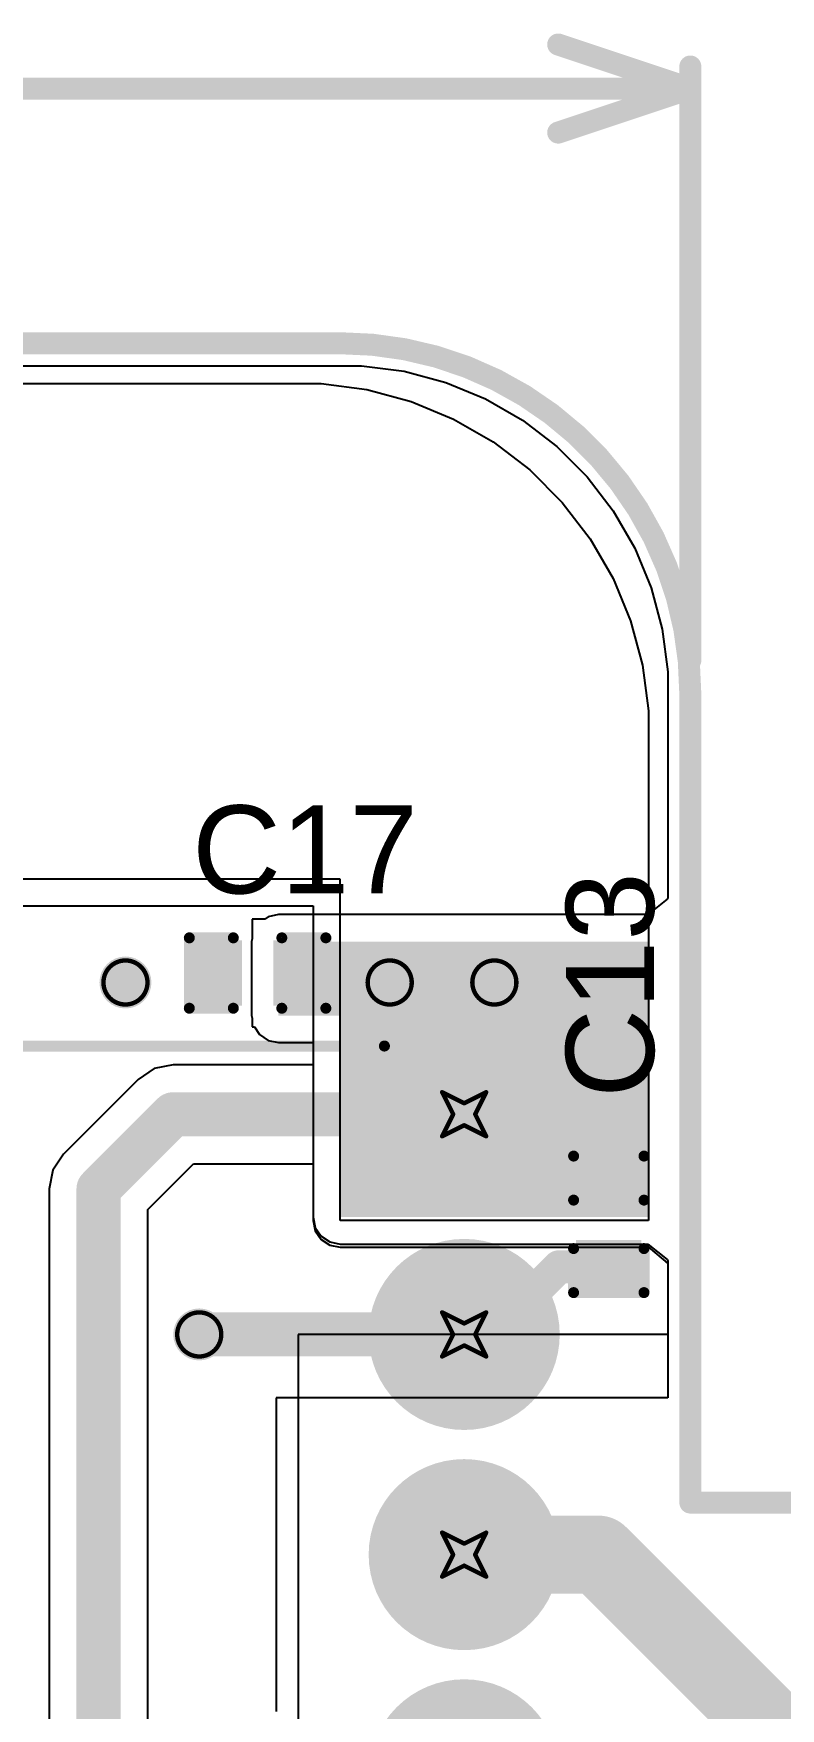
# Model space of a CAD drawing. Header units: inches. Extents: x -1 to 327, y 8 to 89.
# Drawn here: x 91.31 to 99.92, y 26.91 to 46.23 of the extents above; entities that cross this region are included whole.
import ezdxf

# ---------------------------------------------------------------- set-up
doc = ezdxf.new("R2010")
doc.units = ezdxf.units.IN
for name, color, linetype in [('Board Outline', 216, 'Continuous'), ('Bottom Layer', 5, 'Continuous'), ('Bottom Solder', 6, 'Continuous'), ('Dimension', 6, 'Continuous'), ('Drill Drawing', 1, 'Continuous'), ('Multi-Layer', 9, 'Continuous'), ('Pad Holes', 156, 'Continuous'), ('Top Layer', 1, 'Continuous'), ('Top Overlay', 2, 'Continuous'), ('Top Paste', 8, 'Continuous'), ('Top Solder', 216, 'Continuous'), ('Via Holes', 16, 'Continuous')]:
    doc.layers.add(name, color=color, linetype=linetype)
doc.styles.add('Arial', font='', dxfattribs={"height": 0.2})
doc.styles.get('Arial').set_extended_font_data('Arial')

# ---------------------------------------------------------------- blocks, each defined once
blk = doc.blocks.new('____0402_7')
at = {"layer": 'Top Layer'}
for points in [[(-0.699, -0.318), (-0.699, 0.318), (-0.241, 0.318), (-0.241, -0.318)], [(0.241, -0.318), (0.241, 0.318), (0.699, 0.318), (0.699, -0.318)]]:
    blk.add_hatch(color=1, dxfattribs=at).paths.add_polyline_path(points)
at = {"layer": 'Top Paste'}
for points in [[(-0.699, -0.318), (-0.699, 0.318), (-0.241, 0.318), (-0.241, -0.318)], [(0.241, -0.318), (0.241, 0.318), (0.699, 0.318), (0.699, -0.318)]]:
    blk.add_hatch(color=8, dxfattribs=at).paths.add_polyline_path(points)
at = {"layer": 'Top Solder'}
for points in [[(-0.758, -0.377), (-0.758, 0.377), (-0.181, 0.377), (-0.181, -0.377)], [(0.181, -0.377), (0.181, 0.377), (0.758, 0.377), (0.758, -0.377)]]:
    blk.add_hatch(color=216, dxfattribs=at).paths.add_polyline_path(points)
at = {"layer": 'Top Overlay'}
for points in [[(-0.787, -0.406, 0.127, 0.127, 0), (-0.787, 0.406, 0.127, 0.127, 0)], [(-0.787, 0.406, 0.127, 0.127, 0), (-0.279, 0.406, 0.127, 0.127, 0)], [(0.279, 0.406, 0.127, 0.127, 0), (0.787, 0.406, 0.127, 0.127, 0)], [(0.787, -0.406, 0.127, 0.127, 0), (0.787, 0.406, 0.127, 0.127, 0)], [(-0.787, -0.406, 0.127, 0.127, 0), (-0.279, -0.406, 0.127, 0.127, 0)], [(0.279, -0.406, 0.127, 0.127, 0), (0.787, -0.406, 0.127, 0.127, 0)]]:
    blk.add_lwpolyline(points, format="xyseb", dxfattribs=at)
for points in [[(-0.819, 0.406, 0.0635, 0.0635, 1), (-0.756, 0.406, 0.0635, 0.0635, 1)], [(-0.819, 0.406, 0.0635, 0.0635, 1), (-0.756, 0.406, 0.0635, 0.0635, 1)], [(-0.311, 0.406, 0.0635, 0.0635, 1), (-0.248, 0.406, 0.0635, 0.0635, 1)], [(0.248, 0.406, 0.0635, 0.0635, 1), (0.311, 0.406, 0.0635, 0.0635, 1)], [(0.756, 0.406, 0.0635, 0.0635, 1), (0.819, 0.406, 0.0635, 0.0635, 1)], [(0.756, 0.406, 0.0635, 0.0635, 1), (0.819, 0.406, 0.0635, 0.0635, 1)], [(-0.819, -0.406, 0.0635, 0.0635, 1), (-0.756, -0.406, 0.0635, 0.0635, 1)], [(-0.819, -0.406, 0.0635, 0.0635, 1), (-0.756, -0.406, 0.0635, 0.0635, 1)], [(-0.311, -0.406, 0.0635, 0.0635, 1), (-0.248, -0.406, 0.0635, 0.0635, 1)], [(0.248, -0.406, 0.0635, 0.0635, 1), (0.311, -0.406, 0.0635, 0.0635, 1)], [(0.756, -0.406, 0.0635, 0.0635, 1), (0.819, -0.406, 0.0635, 0.0635, 1)], [(0.756, -0.406, 0.0635, 0.0635, 1), (0.819, -0.406, 0.0635, 0.0635, 1)]]:
    blk.add_lwpolyline(points, format="xyseb", close=True, dxfattribs=at)
blk = doc.blocks.new('DIP_16_22')
at = {"layer": 'Bottom Layer'}
h = blk.add_hatch(color=5, dxfattribs=at)
edge = h.paths.add_edge_path()
edge.add_arc((3.97, 8.89), 1, 0, 360)
h = blk.add_hatch(color=5, dxfattribs=at)
edge = h.paths.add_edge_path()
edge.add_arc((3.97, 6.35), 1, 0, 360)
h = blk.add_hatch(color=5, dxfattribs=at)
edge = h.paths.add_edge_path()
edge.add_arc((3.97, 3.81), 1, 0, 360)
h = blk.add_hatch(color=5, dxfattribs=at)
edge = h.paths.add_edge_path()
edge.add_arc((3.97, 1.27), 1, 0, 360)
at = {"layer": 'Bottom Solder'}
h = blk.add_hatch(color=6, dxfattribs=at)
edge = h.paths.add_edge_path()
edge.add_arc((3.97, 8.89), 1.102, 0, 360)
h = blk.add_hatch(color=6, dxfattribs=at)
edge = h.paths.add_edge_path()
edge.add_arc((3.97, 6.35), 1.102, 0, 360)
h = blk.add_hatch(color=6, dxfattribs=at)
edge = h.paths.add_edge_path()
edge.add_arc((3.97, 3.81), 1.102, 0, 360)
h = blk.add_hatch(color=6, dxfattribs=at)
edge = h.paths.add_edge_path()
edge.add_arc((3.97, 1.27), 1.102, 0, 360)
at = {"layer": 'Multi-Layer'}
h = blk.add_hatch(color=9, dxfattribs=at)
edge = h.paths.add_edge_path()
edge.add_arc((3.97, 8.89), 1, 0, 360)
h = blk.add_hatch(color=9, dxfattribs=at)
edge = h.paths.add_edge_path()
edge.add_arc((3.97, 6.35), 1, 0, 360)
h = blk.add_hatch(color=9, dxfattribs=at)
edge = h.paths.add_edge_path()
edge.add_arc((3.97, 3.81), 1, 0, 360)
h = blk.add_hatch(color=9, dxfattribs=at)
edge = h.paths.add_edge_path()
edge.add_arc((3.97, 1.27), 1, 0, 360)
at = {"layer": 'Pad Holes'}
h = blk.add_hatch(color=7, dxfattribs=at)
edge = h.paths.add_edge_path()
edge.add_arc((3.97, 8.89), 0.5, 0, 360)
h = blk.add_hatch(color=7, dxfattribs=at)
edge = h.paths.add_edge_path()
edge.add_arc((3.97, 6.35), 0.5, 0, 360)
h = blk.add_hatch(color=7, dxfattribs=at)
edge = h.paths.add_edge_path()
edge.add_arc((3.97, 3.81), 0.5, 0, 360)
at = {"layer": 'Top Layer'}
h = blk.add_hatch(color=1, dxfattribs=at)
edge = h.paths.add_edge_path()
edge.add_arc((3.97, 8.89), 1, 0, 360)
h = blk.add_hatch(color=1, dxfattribs=at)
edge = h.paths.add_edge_path()
edge.add_arc((3.97, 6.35), 1, 0, 360)
h = blk.add_hatch(color=1, dxfattribs=at)
edge = h.paths.add_edge_path()
edge.add_arc((3.97, 3.81), 1, 0, 360)
h = blk.add_hatch(color=1, dxfattribs=at)
edge = h.paths.add_edge_path()
edge.add_arc((3.97, 1.27), 1, 0, 360)
at = {"layer": 'Top Solder'}
h = blk.add_hatch(color=216, dxfattribs=at)
edge = h.paths.add_edge_path()
edge.add_arc((3.97, 8.89), 1.102, 0, 360)
h = blk.add_hatch(color=216, dxfattribs=at)
edge = h.paths.add_edge_path()
edge.add_arc((3.97, 6.35), 1.102, 0, 360)
h = blk.add_hatch(color=216, dxfattribs=at)
edge = h.paths.add_edge_path()
edge.add_arc((3.97, 3.81), 1.102, 0, 360)
h = blk.add_hatch(color=216, dxfattribs=at)
edge = h.paths.add_edge_path()
edge.add_arc((3.97, 1.27), 1.102, 0, 360)
at = {"layer": 'Top Overlay'}
blk.add_lwpolyline([(-3.05, 9.677, 0.127, 0.127, 0), (3.05, 9.677, 0.127, 0.127, 0)], format="xyseb", dxfattribs=at)
blk.add_lwpolyline([(3.018, 9.677, 0.0635, 0.0635, 1), (3.082, 9.677, 0.0635, 0.0635, 1)], format="xyseb", close=True, dxfattribs=at)
blk = doc.blocks.new('____0402_56')
at = {"layer": 'Top Layer'}
for points in [[(-0.699, -0.318), (-0.699, 0.318), (-0.241, 0.318), (-0.241, -0.318)], [(0.241, -0.318), (0.241, 0.318), (0.699, 0.318), (0.699, -0.318)]]:
    blk.add_hatch(color=1, dxfattribs=at).paths.add_polyline_path(points)
at = {"layer": 'Top Paste'}
for points in [[(-0.699, -0.318), (-0.699, 0.318), (-0.241, 0.318), (-0.241, -0.318)], [(0.241, -0.318), (0.241, 0.318), (0.699, 0.318), (0.699, -0.318)]]:
    blk.add_hatch(color=8, dxfattribs=at).paths.add_polyline_path(points)
at = {"layer": 'Top Solder'}
for points in [[(-0.758, -0.377), (-0.758, 0.377), (-0.181, 0.377), (-0.181, -0.377)], [(0.181, -0.377), (0.181, 0.377), (0.758, 0.377), (0.758, -0.377)]]:
    blk.add_hatch(color=216, dxfattribs=at).paths.add_polyline_path(points)
at = {"layer": 'Top Overlay'}
for points in [[(-0.787, 0.406, 0.127, 0.127, 0), (-0.279, 0.406, 0.127, 0.127, 0)], [(-0.787, 0.406, 0.127, 0.127, 0), (-0.787, -0.406, 0.127, 0.127, 0)], [(0.279, 0.406, 0.127, 0.127, 0), (0.787, 0.406, 0.127, 0.127, 0)], [(0.787, 0.406, 0.127, 0.127, 0), (0.787, -0.406, 0.127, 0.127, 0)], [(-0.787, -0.406, 0.127, 0.127, 0), (-0.279, -0.406, 0.127, 0.127, 0)], [(0.279, -0.406, 0.127, 0.127, 0), (0.787, -0.406, 0.127, 0.127, 0)]]:
    blk.add_lwpolyline(points, format="xyseb", dxfattribs=at)
for points in [[(-0.819, 0.406, 0.0635, 0.0635, 1), (-0.756, 0.406, 0.0635, 0.0635, 1)], [(-0.819, 0.406, 0.0635, 0.0635, 1), (-0.756, 0.406, 0.0635, 0.0635, 1)], [(-0.311, 0.406, 0.0635, 0.0635, 1), (-0.248, 0.406, 0.0635, 0.0635, 1)], [(0.248, 0.406, 0.0635, 0.0635, 1), (0.311, 0.406, 0.0635, 0.0635, 1)], [(0.756, 0.406, 0.0635, 0.0635, 1), (0.819, 0.406, 0.0635, 0.0635, 1)], [(0.756, 0.406, 0.0635, 0.0635, 1), (0.819, 0.406, 0.0635, 0.0635, 1)], [(-0.819, -0.406, 0.0635, 0.0635, 1), (-0.756, -0.406, 0.0635, 0.0635, 1)], [(-0.819, -0.406, 0.0635, 0.0635, 1), (-0.756, -0.406, 0.0635, 0.0635, 1)], [(-0.311, -0.406, 0.0635, 0.0635, 1), (-0.248, -0.406, 0.0635, 0.0635, 1)], [(0.248, -0.406, 0.0635, 0.0635, 1), (0.311, -0.406, 0.0635, 0.0635, 1)], [(0.756, -0.406, 0.0635, 0.0635, 1), (0.819, -0.406, 0.0635, 0.0635, 1)], [(0.756, -0.406, 0.0635, 0.0635, 1), (0.819, -0.406, 0.0635, 0.0635, 1)]]:
    blk.add_lwpolyline(points, format="xyseb", close=True, dxfattribs=at)

msp = doc.modelspace()

# ---------------------------------------------------------------- hatches: boundary and pattern name
at = {"layer": 'Bottom Layer'}
h = msp.add_hatch(color=5, dxfattribs=at)
edge = h.paths.add_edge_path()
edge.add_arc((92.367, 35.281), 0.3, 0, 360)
h = msp.add_hatch(color=5, dxfattribs=at)
edge = h.paths.add_edge_path()
edge.add_arc((95.415, 35.281), 0.3, 0, 360)
h = msp.add_hatch(color=5, dxfattribs=at)
edge = h.paths.add_edge_path()
edge.add_arc((96.622, 35.281), 0.3, 0, 360)
h = msp.add_hatch(color=5, dxfattribs=at)
edge = h.paths.add_edge_path()
edge.add_arc((93.218, 31.221), 0.3, 0, 360)
at = {"layer": 'Top Layer'}
for points in [[(94.132, 34.899), (98.394, 34.899), (98.394, 35.753), (94.132, 35.753)], [(94.844, 32.575), (98.394, 32.575), (98.394, 35.753), (94.844, 35.753)]]:
    msp.add_hatch(color=1, dxfattribs=at).paths.add_polyline_path(points)
h = msp.add_hatch(color=1, dxfattribs=at)
edge = h.paths.add_edge_path()
edge.add_arc((92.367, 35.281), 0.3, 0, 360)
h = msp.add_hatch(color=1, dxfattribs=at)
edge = h.paths.add_edge_path()
edge.add_arc((95.415, 35.281), 0.3, 0, 360)
h = msp.add_hatch(color=1, dxfattribs=at)
edge = h.paths.add_edge_path()
edge.add_arc((96.622, 35.281), 0.3, 0, 360)
h = msp.add_hatch(color=1, dxfattribs=at)
edge = h.paths.add_edge_path()
edge.add_arc((93.218, 31.221), 0.3, 0, 360)
at = {"layer": 'Via Holes'}
h = msp.add_hatch(color=7, dxfattribs=at)
edge = h.paths.add_edge_path()
edge.add_arc((92.367, 35.281), 0.15, 0, 360)
h = msp.add_hatch(color=7, dxfattribs=at)
edge = h.paths.add_edge_path()
edge.add_arc((95.415, 35.281), 0.15, 0, 360)
h = msp.add_hatch(color=7, dxfattribs=at)
edge = h.paths.add_edge_path()
edge.add_arc((96.622, 35.281), 0.15, 0, 360)
h = msp.add_hatch(color=7, dxfattribs=at)
edge = h.paths.add_edge_path()
edge.add_arc((93.218, 31.221), 0.15, 0, 360)

# ---------------------------------------------------------------- linework, layer by layer
at = {"layer": 'Board Outline'}
for points in [[(8.255, 42.655, 0.254, 0.254, 0), (94.844, 42.655, 0.254, 0.254, 0)], [(94.844, 42.655, 0.254, 0.254, -0.414214), (98.882, 38.617, 0.254, 0.254, 0)], [(98.882, 29.282, 0.254, 0.254, 0), (98.882, 38.617, 0.254, 0.254, 0)], [(98.882, 29.282, 0.254, 0.254, 0), (146.507, 29.282, 0.254, 0.254, 0)]]:
    msp.add_lwpolyline(points, format="xyseb", dxfattribs=at)
for points in [[(94.78, 42.655, 0.127, 0.127, 1), (94.907, 42.655, 0.127, 0.127, 1)], [(94.78, 42.655, 0.127, 0.127, 1), (94.907, 42.655, 0.127, 0.127, 1)], [(98.819, 38.617, 0.127, 0.127, 1), (98.946, 38.617, 0.127, 0.127, 1)], [(98.819, 38.617, 0.127, 0.127, 1), (98.946, 38.617, 0.127, 0.127, 1)], [(98.819, 29.282, 0.127, 0.127, 1), (98.946, 29.282, 0.127, 0.127, 1)], [(98.819, 29.282, 0.127, 0.127, 1), (98.946, 29.282, 0.127, 0.127, 1)]]:
    msp.add_lwpolyline(points, format="xyseb", close=True, dxfattribs=at)
at = {"layer": 'Bottom Layer'}
for p, q in [((88.113, 42.189), (94.361, 42.189)), ((94.361, 42.189), (94.361, 42.189)), ((94.361, 42.189), (94.361, 42.189)), ((94.361, 42.189), (94.626, 42.189)), ((94.626, 42.189), (95.151, 42.12)), ((95.151, 42.12), (95.662, 41.983)), ((95.662, 41.983), (96.151, 41.781)), ((96.151, 41.781), (96.61, 41.516)), ((96.61, 41.516), (97.03, 41.194)), ((97.03, 41.194), (97.404, 40.819)), ((97.404, 40.819), (97.726, 40.399)), ((97.726, 40.399), (97.991, 39.941)), ((97.991, 39.941), (98.193, 39.452)), ((98.193, 39.452), (98.33, 38.94)), ((98.33, 38.94), (98.4, 38.416)), ((98.4, 38.416), (98.4, 38.151)), ((98.4, 38.151), (98.4, 32.537)), ((94.844, 36.474), (11.786, 36.474)), ((94.844, 32.537), (94.844, 36.474)), ((12.096, 36.164), (94.533, 36.164)), ((94.533, 36.164), (94.533, 32.537)), ((94.533, 32.537), (94.556, 32.418)), ((98.4, 32.537), (94.844, 32.537)), ((94.556, 32.418), (94.624, 32.318)), ((94.624, 32.318), (94.725, 32.25)), ((94.725, 32.25), (94.844, 32.227)), ((94.844, 32.227), (98.4, 32.227)), ((98.4, 32.227), (98.618, 32.042)), ((98.618, 32.042), (98.623, 32.032)), ((98.623, 32.032), (98.623, 30.491)), ((98.623, 30.491), (94.107, 30.491)), ((94.107, 30.491), (94.107, 26.871))]:
    msp.add_line(p, q, dxfattribs=at)
at = {"layer": 'Dimension'}
for points in [[(97.358, 46.101, 0.254, 0.254, 0), (98.882, 45.593, 0.254, 0.254, 0)], [(98.882, 38.998, 0.254, 0.254, 0), (98.882, 45.847, 0.254, 0.254, 0)], [(61.296, 45.593, 0.254, 0.254, 0), (98.882, 45.593, 0.254, 0.254, 0)], [(97.358, 45.085, 0.254, 0.254, 0), (98.882, 45.593, 0.254, 0.254, 0)], [(0.203, 42.655, 0.254, 0.254, 0), (94.463, 42.655, 0.254, 0.254, 0)]]:
    msp.add_lwpolyline(points, format="xyseb", dxfattribs=at)
for points in [[(97.295, 46.101, 0.127, 0.127, 1), (97.422, 46.101, 0.127, 0.127, 1)], [(98.819, 45.847, 0.127, 0.127, 1), (98.946, 45.847, 0.127, 0.127, 1)], [(98.819, 45.593, 0.127, 0.127, 1), (98.946, 45.593, 0.127, 0.127, 1)], [(98.819, 45.593, 0.127, 0.127, 1), (98.946, 45.593, 0.127, 0.127, 1)], [(98.819, 45.593, 0.127, 0.127, 1), (98.946, 45.593, 0.127, 0.127, 1)], [(97.295, 45.085, 0.127, 0.127, 1), (97.422, 45.085, 0.127, 0.127, 1)], [(94.399, 42.655, 0.127, 0.127, 1), (94.526, 42.655, 0.127, 0.127, 1)], [(98.819, 38.998, 0.127, 0.127, 1), (98.946, 38.998, 0.127, 0.127, 1)]]:
    msp.add_lwpolyline(points, format="xyseb", close=True, dxfattribs=at)
at = {"layer": 'Drill Drawing'}
for points in [[(92.621, 35.281, 0.0508, 0.0508, 1), (92.113, 35.281, 0.0508, 0.0508, 1)], [(95.669, 35.281, 0.0508, 0.0508, 1), (95.161, 35.281, 0.0508, 0.0508, 1)], [(96.876, 35.281, 0.0508, 0.0508, 1), (96.368, 35.281, 0.0508, 0.0508, 1)], [(92.101, 35.281, 0.0254, 0.0254, 1), (92.126, 35.281, 0.0254, 0.0254, 1)], [(92.609, 35.281, 0.0254, 0.0254, 1), (92.634, 35.281, 0.0254, 0.0254, 1)], [(95.148, 35.281, 0.0254, 0.0254, 1), (95.174, 35.281, 0.0254, 0.0254, 1)], [(95.656, 35.281, 0.0254, 0.0254, 1), (95.682, 35.281, 0.0254, 0.0254, 1)], [(96.355, 35.281, 0.0254, 0.0254, 1), (96.38, 35.281, 0.0254, 0.0254, 1)], [(96.863, 35.281, 0.0254, 0.0254, 1), (96.888, 35.281, 0.0254, 0.0254, 1)], [(96.007, 34.015, 0.0254, 0.0254, 1), (96.032, 34.015, 0.0254, 0.0254, 1)], [(96.007, 34.015, 0.0254, 0.0254, 1), (96.032, 34.015, 0.0254, 0.0254, 1)], [(96.515, 34.015, 0.0254, 0.0254, 1), (96.54, 34.015, 0.0254, 0.0254, 1)], [(96.515, 34.015, 0.0254, 0.0254, 1), (96.54, 34.015, 0.0254, 0.0254, 1)], [(96.261, 33.888, 0.0254, 0.0254, 1), (96.286, 33.888, 0.0254, 0.0254, 1)], [(96.261, 33.888, 0.0254, 0.0254, 1), (96.286, 33.888, 0.0254, 0.0254, 1)], [(96.134, 33.761, 0.0254, 0.0254, 1), (96.159, 33.761, 0.0254, 0.0254, 1)], [(96.134, 33.761, 0.0254, 0.0254, 1), (96.159, 33.761, 0.0254, 0.0254, 1)], [(96.261, 33.634, 0.0254, 0.0254, 1), (96.286, 33.634, 0.0254, 0.0254, 1)], [(96.261, 33.634, 0.0254, 0.0254, 1), (96.286, 33.634, 0.0254, 0.0254, 1)], [(96.388, 33.761, 0.0254, 0.0254, 1), (96.413, 33.761, 0.0254, 0.0254, 1)], [(96.388, 33.761, 0.0254, 0.0254, 1), (96.413, 33.761, 0.0254, 0.0254, 1)], [(96.007, 33.507, 0.0254, 0.0254, 1), (96.032, 33.507, 0.0254, 0.0254, 1)], [(96.007, 33.507, 0.0254, 0.0254, 1), (96.032, 33.507, 0.0254, 0.0254, 1)], [(96.515, 33.507, 0.0254, 0.0254, 1), (96.54, 33.507, 0.0254, 0.0254, 1)], [(96.515, 33.507, 0.0254, 0.0254, 1), (96.54, 33.507, 0.0254, 0.0254, 1)], [(93.472, 31.221, 0.0508, 0.0508, 1), (92.964, 31.221, 0.0508, 0.0508, 1)], [(96.007, 31.475, 0.0254, 0.0254, 1), (96.032, 31.475, 0.0254, 0.0254, 1)], [(96.007, 31.475, 0.0254, 0.0254, 1), (96.032, 31.475, 0.0254, 0.0254, 1)], [(96.515, 31.475, 0.0254, 0.0254, 1), (96.54, 31.475, 0.0254, 0.0254, 1)], [(96.515, 31.475, 0.0254, 0.0254, 1), (96.54, 31.475, 0.0254, 0.0254, 1)], [(96.261, 31.348, 0.0254, 0.0254, 1), (96.286, 31.348, 0.0254, 0.0254, 1)], [(96.261, 31.348, 0.0254, 0.0254, 1), (96.286, 31.348, 0.0254, 0.0254, 1)], [(92.951, 31.221, 0.0254, 0.0254, 1), (92.977, 31.221, 0.0254, 0.0254, 1)], [(93.459, 31.221, 0.0254, 0.0254, 1), (93.485, 31.221, 0.0254, 0.0254, 1)], [(96.134, 31.221, 0.0254, 0.0254, 1), (96.159, 31.221, 0.0254, 0.0254, 1)], [(96.134, 31.221, 0.0254, 0.0254, 1), (96.159, 31.221, 0.0254, 0.0254, 1)], [(96.261, 31.094, 0.0254, 0.0254, 1), (96.286, 31.094, 0.0254, 0.0254, 1)], [(96.261, 31.094, 0.0254, 0.0254, 1), (96.286, 31.094, 0.0254, 0.0254, 1)], [(96.388, 31.221, 0.0254, 0.0254, 1), (96.413, 31.221, 0.0254, 0.0254, 1)], [(96.388, 31.221, 0.0254, 0.0254, 1), (96.413, 31.221, 0.0254, 0.0254, 1)], [(96.007, 30.967, 0.0254, 0.0254, 1), (96.032, 30.967, 0.0254, 0.0254, 1)], [(96.007, 30.967, 0.0254, 0.0254, 1), (96.032, 30.967, 0.0254, 0.0254, 1)], [(96.515, 30.967, 0.0254, 0.0254, 1), (96.54, 30.967, 0.0254, 0.0254, 1)], [(96.515, 30.967, 0.0254, 0.0254, 1), (96.54, 30.967, 0.0254, 0.0254, 1)], [(96.007, 28.935, 0.0254, 0.0254, 1), (96.032, 28.935, 0.0254, 0.0254, 1)], [(96.007, 28.935, 0.0254, 0.0254, 1), (96.032, 28.935, 0.0254, 0.0254, 1)], [(96.261, 28.808, 0.0254, 0.0254, 1), (96.286, 28.808, 0.0254, 0.0254, 1)], [(96.261, 28.808, 0.0254, 0.0254, 1), (96.286, 28.808, 0.0254, 0.0254, 1)], [(96.515, 28.935, 0.0254, 0.0254, 1), (96.54, 28.935, 0.0254, 0.0254, 1)], [(96.515, 28.935, 0.0254, 0.0254, 1), (96.54, 28.935, 0.0254, 0.0254, 1)], [(96.134, 28.681, 0.0254, 0.0254, 1), (96.159, 28.681, 0.0254, 0.0254, 1)], [(96.134, 28.681, 0.0254, 0.0254, 1), (96.159, 28.681, 0.0254, 0.0254, 1)], [(96.388, 28.681, 0.0254, 0.0254, 1), (96.413, 28.681, 0.0254, 0.0254, 1)], [(96.388, 28.681, 0.0254, 0.0254, 1), (96.413, 28.681, 0.0254, 0.0254, 1)], [(96.007, 28.427, 0.0254, 0.0254, 1), (96.032, 28.427, 0.0254, 0.0254, 1)], [(96.007, 28.427, 0.0254, 0.0254, 1), (96.032, 28.427, 0.0254, 0.0254, 1)], [(96.261, 28.554, 0.0254, 0.0254, 1), (96.286, 28.554, 0.0254, 0.0254, 1)], [(96.261, 28.554, 0.0254, 0.0254, 1), (96.286, 28.554, 0.0254, 0.0254, 1)], [(96.515, 28.427, 0.0254, 0.0254, 1), (96.54, 28.427, 0.0254, 0.0254, 1)], [(96.515, 28.427, 0.0254, 0.0254, 1), (96.54, 28.427, 0.0254, 0.0254, 1)]]:
    msp.add_lwpolyline(points, format="xyseb", close=True, dxfattribs=at)
for points in [[(96.02, 34.015, 0.0508, 0.0508, 0), (96.274, 33.888, 0.0508, 0.0508, 0)], [(96.02, 34.015, 0.0508, 0.0508, 0), (96.147, 33.761, 0.0508, 0.0508, 0)], [(96.274, 33.888, 0.0508, 0.0508, 0), (96.528, 34.015, 0.0508, 0.0508, 0)], [(96.401, 33.761, 0.0508, 0.0508, 0), (96.528, 34.015, 0.0508, 0.0508, 0)], [(96.02, 33.507, 0.0508, 0.0508, 0), (96.147, 33.761, 0.0508, 0.0508, 0)], [(96.02, 33.507, 0.0508, 0.0508, 0), (96.274, 33.634, 0.0508, 0.0508, 0)], [(96.274, 33.634, 0.0508, 0.0508, 0), (96.528, 33.507, 0.0508, 0.0508, 0)], [(96.401, 33.761, 0.0508, 0.0508, 0), (96.528, 33.507, 0.0508, 0.0508, 0)], [(96.02, 31.475, 0.0508, 0.0508, 0), (96.274, 31.348, 0.0508, 0.0508, 0)], [(96.02, 31.475, 0.0508, 0.0508, 0), (96.147, 31.221, 0.0508, 0.0508, 0)], [(96.274, 31.348, 0.0508, 0.0508, 0), (96.528, 31.475, 0.0508, 0.0508, 0)], [(96.401, 31.221, 0.0508, 0.0508, 0), (96.528, 31.475, 0.0508, 0.0508, 0)], [(96.02, 30.967, 0.0508, 0.0508, 0), (96.147, 31.221, 0.0508, 0.0508, 0)], [(96.02, 30.967, 0.0508, 0.0508, 0), (96.274, 31.094, 0.0508, 0.0508, 0)], [(96.274, 31.094, 0.0508, 0.0508, 0), (96.528, 30.967, 0.0508, 0.0508, 0)], [(96.401, 31.221, 0.0508, 0.0508, 0), (96.528, 30.967, 0.0508, 0.0508, 0)], [(96.02, 28.935, 0.0508, 0.0508, 0), (96.274, 28.808, 0.0508, 0.0508, 0)], [(96.02, 28.935, 0.0508, 0.0508, 0), (96.147, 28.681, 0.0508, 0.0508, 0)], [(96.274, 28.808, 0.0508, 0.0508, 0), (96.528, 28.935, 0.0508, 0.0508, 0)], [(96.401, 28.681, 0.0508, 0.0508, 0), (96.528, 28.935, 0.0508, 0.0508, 0)], [(96.02, 28.427, 0.0508, 0.0508, 0), (96.147, 28.681, 0.0508, 0.0508, 0)], [(96.401, 28.681, 0.0508, 0.0508, 0), (96.528, 28.427, 0.0508, 0.0508, 0)], [(96.02, 28.427, 0.0508, 0.0508, 0), (96.274, 28.554, 0.0508, 0.0508, 0)], [(96.274, 28.554, 0.0508, 0.0508, 0), (96.528, 28.427, 0.0508, 0.0508, 0)]]:
    msp.add_lwpolyline(points, format="xyseb", dxfattribs=at)
at = {"layer": 'Top Layer'}
for p, q in [((90.754, 42.396), (94.844, 42.396)), ((94.844, 42.396), (95.091, 42.396)), ((95.091, 42.396), (95.583, 42.332)), ((95.583, 42.332), (96.061, 42.204)), ((96.061, 42.204), (96.519, 42.014)), ((96.519, 42.014), (96.948, 41.766)), ((96.948, 41.766), (97.341, 41.465)), ((97.341, 41.465), (97.691, 41.114)), ((97.691, 41.114), (97.993, 40.721)), ((97.993, 40.721), (98.241, 40.292)), ((98.241, 40.292), (98.43, 39.834)), ((98.43, 39.834), (98.559, 39.356)), ((98.559, 39.356), (98.623, 38.865)), ((98.623, 38.865), (98.623, 38.617)), ((98.623, 38.617), (98.623, 36.257)), ((98.616, 36.242), (98.404, 36.072)), ((98.623, 36.257), (98.616, 36.242)), ((93.973, 36.013), (93.828, 36.013)), ((93.828, 36.013), (93.828, 35.783)), ((94.013, 36.04), (93.973, 36.013)), ((94.132, 36.064), (94.013, 36.04)), ((98.369, 36.064), (94.132, 36.064)), ((98.404, 36.072), (98.369, 36.064)), ((93.828, 35.783), (93.822, 35.753)), ((93.822, 35.753), (93.822, 34.899)), ((93.822, 34.899), (93.828, 34.869)), ((93.828, 34.869), (93.828, 34.768)), ((93.828, 34.768), (93.854, 34.768)), ((93.854, 34.768), (93.913, 34.68)), ((93.913, 34.68), (94.013, 34.612)), ((94.013, 34.612), (94.132, 34.589)), ((94.132, 34.589), (94.533, 34.589)), ((94.533, 34.589), (94.533, 34.33)), ((92.699, 34.287), (92.514, 34.163)), ((92.917, 34.33), (92.699, 34.287)), ((94.533, 34.33), (92.917, 34.33)), ((92.514, 34.163), (91.653, 33.302)), ((91.653, 33.302), (91.529, 33.117)), ((91.529, 33.117), (91.486, 32.899)), ((92.626, 32.663), (93.153, 33.191)), ((93.153, 33.191), (94.533, 33.191)), ((94.533, 33.191), (94.533, 32.575)), ((91.486, 32.899), (91.486, 15.26)), ((92.626, 15.024), (92.626, 32.663)), ((94.533, 32.575), (94.556, 32.456)), ((94.556, 32.456), (94.624, 32.355)), ((94.624, 32.355), (94.725, 32.288)), ((94.725, 32.288), (94.844, 32.264)), ((94.844, 32.264), (98.394, 32.264)), ((98.394, 32.264), (98.616, 32.085)), ((98.616, 32.085), (98.623, 32.07)), ((98.623, 32.07), (98.623, 31.221)), ((98.623, 31.221), (94.361, 31.221)), ((94.361, 31.221), (94.361, 21.027))]:
    msp.add_line(p, q, dxfattribs=at)
for points in [[(92.056, 32.899, 0.508, 0.508, 0), (92.917, 33.761, 0.508, 0.508, 0)], [(92.917, 33.761, 0.508, 0.508, 0), (96.114, 33.761, 0.508, 0.508, 0)], [(96.114, 33.761, 0.381, 0.381, 0), (96.588, 33.761, 0.381, 0.381, 0)], [(96.588, 33.761, 0.381, 0.381, 0), (97.369, 32.979, 0.381, 0.381, 0)], [(92.056, 15.024, 0.508, 0.508, 0), (92.056, 32.899, 0.508, 0.508, 0)], [(97.369, 32.979, 0.381, 0.381, 0), (97.923, 32.979, 0.381, 0.381, 0)], [(97.923, 32.979, 0.381, 0.381, 0), (97.942, 32.96, 0.381, 0.381, 0)], [(96.588, 31.221, 0.381, 0.381, 0), (97.369, 32.002, 0.381, 0.381, 0)], [(97.369, 32.002, 0.381, 0.381, 0), (97.923, 32.002, 0.381, 0.381, 0)], [(97.923, 32.002, 0.381, 0.381, 0), (97.942, 32.021, 0.381, 0.381, 0)], [(93.218, 31.221, 0.508, 0.508, 0), (93.218, 31.221, 0.508, 0.508, 0)], [(93.218, 31.221, 0.508, 0.508, 0), (96.114, 31.221, 0.508, 0.508, 0)], [(96.114, 31.221, 0.381, 0.381, 0), (96.588, 31.221, 0.381, 0.381, 0)], [(96.274, 28.681, 0.9, 0.9, 0), (97.823, 28.681, 0.9, 0.9, 0)], [(97.823, 28.681, 0.9, 0.9, 0), (101.286, 25.218, 0.9, 0.9, 0)]]:
    msp.add_lwpolyline(points, format="xyseb", dxfattribs=at)
for points in [[(92.79, 33.761, 0.254, 0.254, 1), (93.044, 33.761, 0.254, 0.254, 1)], [(92.79, 33.761, 0.254, 0.254, 1), (93.044, 33.761, 0.254, 0.254, 1)], [(95.987, 33.761, 0.254, 0.254, 1), (96.241, 33.761, 0.254, 0.254, 1)], [(96.018, 33.761, 0.191, 0.191, 1), (96.209, 33.761, 0.191, 0.191, 1)], [(96.493, 33.761, 0.191, 0.191, 1), (96.683, 33.761, 0.191, 0.191, 1)], [(96.493, 33.761, 0.191, 0.191, 1), (96.683, 33.761, 0.191, 0.191, 1)], [(91.929, 32.899, 0.254, 0.254, 1), (92.183, 32.899, 0.254, 0.254, 1)], [(91.929, 32.899, 0.254, 0.254, 1), (92.183, 32.899, 0.254, 0.254, 1)], [(97.274, 32.979, 0.191, 0.191, 1), (97.464, 32.979, 0.191, 0.191, 1)], [(97.274, 32.979, 0.191, 0.191, 1), (97.464, 32.979, 0.191, 0.191, 1)], [(97.828, 32.979, 0.191, 0.191, 1), (98.019, 32.979, 0.191, 0.191, 1)], [(97.828, 32.979, 0.191, 0.191, 1), (98.019, 32.979, 0.191, 0.191, 1)], [(97.847, 32.96, 0.191, 0.191, 1), (98.038, 32.96, 0.191, 0.191, 1)], [(97.274, 32.002, 0.191, 0.191, 1), (97.464, 32.002, 0.191, 0.191, 1)], [(97.274, 32.002, 0.191, 0.191, 1), (97.464, 32.002, 0.191, 0.191, 1)], [(97.828, 32.002, 0.191, 0.191, 1), (98.019, 32.002, 0.191, 0.191, 1)], [(97.828, 32.002, 0.191, 0.191, 1), (98.019, 32.002, 0.191, 0.191, 1)], [(97.847, 32.021, 0.191, 0.191, 1), (98.038, 32.021, 0.191, 0.191, 1)], [(93.091, 31.221, 0.254, 0.254, 1), (93.345, 31.221, 0.254, 0.254, 1)], [(93.091, 31.221, 0.254, 0.254, 1), (93.345, 31.221, 0.254, 0.254, 1)], [(93.091, 31.221, 0.254, 0.254, 1), (93.345, 31.221, 0.254, 0.254, 1)], [(95.987, 31.221, 0.254, 0.254, 1), (96.241, 31.221, 0.254, 0.254, 1)], [(96.018, 31.221, 0.191, 0.191, 1), (96.209, 31.221, 0.191, 0.191, 1)], [(96.493, 31.221, 0.191, 0.191, 1), (96.683, 31.221, 0.191, 0.191, 1)], [(96.493, 31.221, 0.191, 0.191, 1), (96.683, 31.221, 0.191, 0.191, 1)], [(96.049, 28.681, 0.45, 0.45, 1), (96.499, 28.681, 0.45, 0.45, 1)], [(97.598, 28.681, 0.45, 0.45, 1), (98.048, 28.681, 0.45, 0.45, 1)], [(97.598, 28.681, 0.45, 0.45, 1), (98.048, 28.681, 0.45, 0.45, 1)]]:
    msp.add_lwpolyline(points, format="xyseb", close=True, dxfattribs=at)

# ---------------------------------------------------------------- block references
for name, p in [('____0402_7', (93.891, 35.39)), ('DIP_16_22', (92.304, 24.871))]:
    msp.add_blockref(name, p)
at = {"rotation": 90}
msp.add_blockref('____0402_56', (97.942, 32.491), dxfattribs=at)

# ---------------------------------------------------------------- texts
at = {"layer": 'Top Overlay', "style": 'Arial'}
msp.add_text('C17', height=1.016, dxfattribs=at).set_placement((93.136, 36.308))
msp.add_text('C13', height=1.016, rotation=90, dxfattribs=at).set_placement((98.463, 33.95))

doc.saveas('drawing.dxf')
